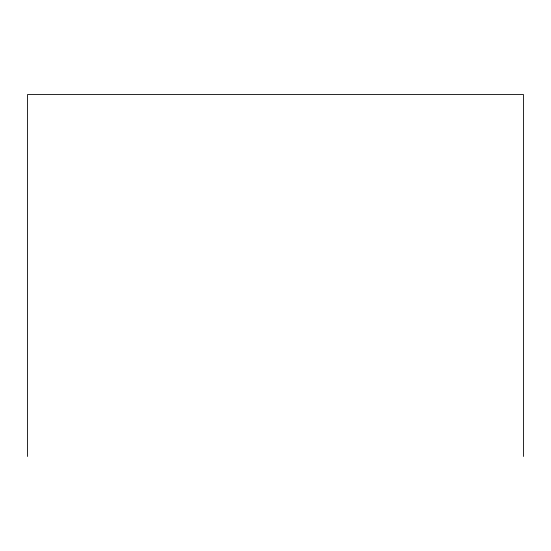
<?xml version="1.0" encoding="UTF-8"?>
<svg xmlns="http://www.w3.org/2000/svg" width="551" height="551" viewBox="0 0 551 551"><rect width="100%" height="100%" fill="white"/><g stroke="black" fill="none" stroke-linecap="round" stroke-linejoin="round"><path stroke-width="0.83" d="M523.45 456.476L523.45 94.524L27.55 94.524L27.55 456.476"/></g></svg>
